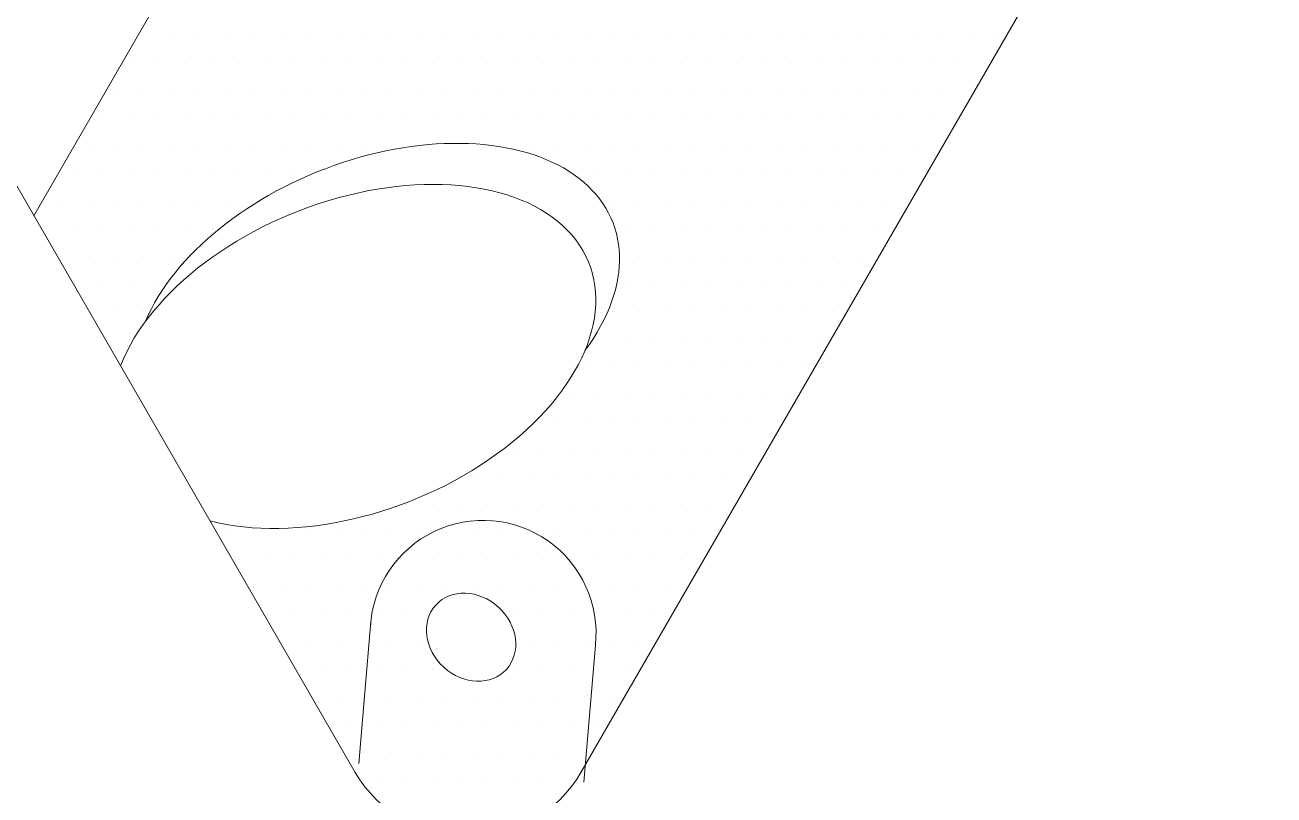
# Model space of a CAD drawing. Header units: inches. Extents: x 1693 to 10990, y 1878 to 5055.
# Drawn here: x 1710.606 to 1715.143, y 2272.539 to 2275.337 of the extents above; entities that cross this region are included whole.
import ezdxf

# ---------------------------------------------------------------- set-up
doc = ezdxf.new("R2010")
doc.units = ezdxf.units.IN
doc.linetypes.add('CONTINUA', pattern=[0])
doc.linetypes.add('RAYITAS', pattern=[0.375, 0.25, -0.125])
doc.layers.add('CABLEADO', color=4, linetype='Continuous', lineweight=5)
doc.layers.add('TOMACORRIENTE', color=22, linetype='RAYITAS', lineweight=9)

msp = doc.modelspace()

# ---------------------------------------------------------------- linework, layer by layer
at = {"layer": 'CABLEADO', "color": 7, "linetype": 'CONTINUA'}
for p, q in [((1710.638, 2274.6437), (1711.9881, 2276.9822)), ((1712.6255, 2272.6211), (1715.1434, 2276.9822)), ((1711.8057, 2272.6211), (1709.3789, 2276.8244)), ((1711.8621, 2273.1697), (1711.8191, 2272.6534)), ((1712.6781, 2273.0832), (1712.6366, 2272.5852))]:
    msp.add_line(p, q, dxfattribs=at)
for centre, radius, start, end in [((1712.2701, 2273.1265), 0.4103, 353.945, 176.5172), ((1712.2156, 2272.8578), 0.4733, 210, 330)]:
    msp.add_arc(centre, radius, start, end, dxfattribs=at)
for centre, start_param, end_param in [((1711.8851, 2274.2816), 2.362444, 5.744123), ((1711.799, 2274.1324), 0.699466, 5.764204)]:
    msp.add_ellipse(centre, major_axis=(-0.8557, -0.339), ratio=0.61372, start_param=start_param, end_param=end_param, dxfattribs=at)
at = {"layer": 'CABLEADO', "color": 7, "linetype": 'CONTINUA', "extrusion": (0, 0, -1)}
msp.add_ellipse((1712.2265, 2273.1122), major_axis=(0.1284, -0.1168), ratio=0.849713, dxfattribs=at)
at = {"layer": 'TOMACORRIENTE', "color": 7, "linetype": 'Continuous', "ltscale": 0.05}
for p, q in [((1711.0354, 2275.2974), (1711.0354, 2275.2974)), ((1711.1355, 2275.2974), (1711.1355, 2275.2974)), ((1711.2357, 2275.2974), (1711.2357, 2275.2974)), ((1711.3359, 2275.2974), (1711.3359, 2275.2974)), ((1711.4361, 2275.2974), (1711.4361, 2275.2974)), ((1711.5363, 2275.2974), (1711.5363, 2275.2974)), ((1711.6364, 2275.2974), (1711.6364, 2275.2974)), ((1711.7366, 2275.2974), (1711.7366, 2275.2974)), ((1711.8368, 2275.2974), (1711.8368, 2275.2974)), ((1711.937, 2275.2974), (1711.937, 2275.2974)), ((1712.0372, 2275.2974), (1712.0372, 2275.2974)), ((1712.1373, 2275.2974), (1712.1373, 2275.2974)), ((1712.2375, 2275.2974), (1712.2375, 2275.2974)), ((1712.3377, 2275.2974), (1712.3377, 2275.2974)), ((1712.4379, 2275.2974), (1712.4379, 2275.2974)), ((1712.5381, 2275.2974), (1712.5381, 2275.2974)), ((1712.6382, 2275.2974), (1712.6382, 2275.2974)), ((1712.7384, 2275.2974), (1712.7384, 2275.2974)), ((1712.8386, 2275.2974), (1712.8386, 2275.2974)), ((1712.9388, 2275.2974), (1712.9388, 2275.2974)), ((1713.039, 2275.2974), (1713.039, 2275.2974)), ((1713.1392, 2275.2974), (1713.1392, 2275.2974)), ((1713.2393, 2275.2974), (1713.2393, 2275.2974)), ((1713.3395, 2275.2974), (1713.3395, 2275.2974)), ((1713.4397, 2275.2974), (1713.4397, 2275.2974)), ((1713.5399, 2275.2974), (1713.5399, 2275.2974)), ((1713.6401, 2275.2974), (1713.6401, 2275.2974)), ((1713.7402, 2275.2974), (1713.7402, 2275.2974)), ((1713.8404, 2275.2974), (1713.8404, 2275.2974)), ((1713.9406, 2275.2974), (1713.9406, 2275.2974)), ((1714.0408, 2275.2974), (1714.0408, 2275.2974)), ((1714.141, 2275.2974), (1714.141, 2275.2974)), ((1710.9853, 2275.1972), (1710.9853, 2275.1972)), ((1711.0854, 2275.1972), (1711.0854, 2275.1972)), ((1711.1856, 2275.1972), (1711.1856, 2275.1972)), ((1711.2858, 2275.1972), (1711.2858, 2275.1972)), ((1711.386, 2275.1972), (1711.386, 2275.1972)), ((1711.4862, 2275.1972), (1711.4862, 2275.1972)), ((1711.5864, 2275.1972), (1711.5864, 2275.1972)), ((1711.6865, 2275.1972), (1711.6865, 2275.1972)), ((1711.7867, 2275.1972), (1711.7867, 2275.1972)), ((1711.8869, 2275.1972), (1711.8869, 2275.1972)), ((1711.9871, 2275.1972), (1711.9871, 2275.1972)), ((1712.0873, 2275.1972), (1712.0873, 2275.1972)), ((1712.1874, 2275.1972), (1712.1874, 2275.1972)), ((1712.2876, 2275.1972), (1712.2876, 2275.1972)), ((1712.3878, 2275.1972), (1712.3878, 2275.1972)), ((1712.488, 2275.1972), (1712.488, 2275.1972)), ((1712.5882, 2275.1972), (1712.5882, 2275.1972)), ((1712.6883, 2275.1972), (1712.6883, 2275.1972)), ((1712.7885, 2275.1972), (1712.7885, 2275.1972)), ((1712.8887, 2275.1972), (1712.8887, 2275.1972)), ((1712.9889, 2275.1972), (1712.9889, 2275.1972)), ((1713.0891, 2275.1972), (1713.0891, 2275.1972)), ((1713.1892, 2275.1972), (1713.1892, 2275.1972)), ((1713.2894, 2275.1972), (1713.2894, 2275.1972)), ((1713.3896, 2275.1972), (1713.3896, 2275.1972)), ((1713.4898, 2275.1972), (1713.4898, 2275.1972)), ((1713.59, 2275.1972), (1713.59, 2275.1972)), ((1713.6901, 2275.1972), (1713.6901, 2275.1972)), ((1713.7903, 2275.1972), (1713.7903, 2275.1972)), ((1713.8905, 2275.1972), (1713.8905, 2275.1972)), ((1713.9907, 2275.1972), (1713.9907, 2275.1972)), ((1714.0909, 2275.1972), (1714.0909, 2275.1972)), ((1710.9352, 2275.097), (1710.9352, 2275.097)), ((1711.0354, 2275.097), (1711.0354, 2275.097)), ((1711.1355, 2275.097), (1711.1355, 2275.097)), ((1711.2357, 2275.097), (1711.2357, 2275.097)), ((1711.3359, 2275.097), (1711.3359, 2275.097)), ((1711.4361, 2275.097), (1711.4361, 2275.097)), ((1711.5363, 2275.097), (1711.5363, 2275.097)), ((1711.6364, 2275.097), (1711.6364, 2275.097)), ((1711.7366, 2275.097), (1711.7366, 2275.097)), ((1711.8368, 2275.097), (1711.8368, 2275.097)), ((1711.937, 2275.097), (1711.937, 2275.097)), ((1712.0372, 2275.097), (1712.0372, 2275.097)), ((1712.1373, 2275.097), (1712.1373, 2275.097)), ((1712.2375, 2275.097), (1712.2375, 2275.097)), ((1712.3377, 2275.097), (1712.3377, 2275.097)), ((1712.4379, 2275.097), (1712.4379, 2275.097)), ((1712.5381, 2275.097), (1712.5381, 2275.097)), ((1712.6382, 2275.097), (1712.6382, 2275.097)), ((1712.7384, 2275.097), (1712.7384, 2275.097)), ((1712.8386, 2275.097), (1712.8386, 2275.097)), ((1712.9388, 2275.097), (1712.9388, 2275.097)), ((1713.039, 2275.097), (1713.039, 2275.097)), ((1713.1392, 2275.097), (1713.1392, 2275.097)), ((1713.2393, 2275.097), (1713.2393, 2275.097)), ((1713.3395, 2275.097), (1713.3395, 2275.097)), ((1713.4397, 2275.097), (1713.4397, 2275.097)), ((1713.5399, 2275.097), (1713.5399, 2275.097)), ((1713.6401, 2275.097), (1713.6401, 2275.097)), ((1713.7402, 2275.097), (1713.7402, 2275.097)), ((1713.8404, 2275.097), (1713.8404, 2275.097)), ((1713.9406, 2275.097), (1713.9406, 2275.097)), ((1714.0408, 2275.097), (1714.0408, 2275.097)), ((1710.8851, 2274.9968), (1710.8851, 2274.9968)), ((1710.9853, 2274.9968), (1710.9853, 2274.9968)), ((1711.0854, 2274.9968), (1711.0854, 2274.9968)), ((1711.1856, 2274.9968), (1711.1856, 2274.9968)), ((1711.2858, 2274.9968), (1711.2858, 2274.9968)), ((1711.386, 2274.9968), (1711.386, 2274.9968)), ((1711.4862, 2274.9968), (1711.4862, 2274.9968)), ((1711.5864, 2274.9968), (1711.5864, 2274.9968)), ((1711.6865, 2274.9968), (1711.6865, 2274.9968)), ((1711.7867, 2274.9968), (1711.7867, 2274.9968)), ((1711.8869, 2274.9968), (1711.8869, 2274.9968)), ((1711.9871, 2274.9968), (1711.9871, 2274.9968)), ((1712.0873, 2274.9968), (1712.0873, 2274.9968)), ((1712.1874, 2274.9968), (1712.1874, 2274.9968)), ((1712.2876, 2274.9968), (1712.2876, 2274.9968)), ((1712.3878, 2274.9968), (1712.3878, 2274.9968)), ((1712.488, 2274.9968), (1712.488, 2274.9968)), ((1712.5882, 2274.9968), (1712.5882, 2274.9968)), ((1712.6883, 2274.9968), (1712.6883, 2274.9968)), ((1712.7885, 2274.9968), (1712.7885, 2274.9968)), ((1712.8887, 2274.9968), (1712.8887, 2274.9968)), ((1712.9889, 2274.9968), (1712.9889, 2274.9968)), ((1713.0891, 2274.9968), (1713.0891, 2274.9968)), ((1713.1892, 2274.9968), (1713.1892, 2274.9968)), ((1713.2894, 2274.9968), (1713.2894, 2274.9968)), ((1713.3896, 2274.9968), (1713.3896, 2274.9968)), ((1713.4898, 2274.9968), (1713.4898, 2274.9968)), ((1713.59, 2274.9968), (1713.59, 2274.9968)), ((1713.6901, 2274.9968), (1713.6901, 2274.9968)), ((1713.7903, 2274.9968), (1713.7903, 2274.9968)), ((1713.8905, 2274.9968), (1713.8905, 2274.9968)), ((1713.9907, 2274.9968), (1713.9907, 2274.9968)), ((1710.835, 2274.8967), (1710.835, 2274.8967)), ((1710.9352, 2274.8967), (1710.9352, 2274.8967)), ((1711.0354, 2274.8967), (1711.0354, 2274.8967)), ((1711.1355, 2274.8967), (1711.1355, 2274.8967)), ((1711.2357, 2274.8967), (1711.2357, 2274.8967)), ((1711.3359, 2274.8967), (1711.3359, 2274.8967)), ((1711.4361, 2274.8967), (1711.4361, 2274.8967)), ((1711.5363, 2274.8967), (1711.5363, 2274.8967)), ((1711.6364, 2274.8967), (1711.6364, 2274.8967)), ((1711.7366, 2274.8967), (1711.7366, 2274.8967)), ((1711.8368, 2274.8967), (1711.8368, 2274.8967)), ((1711.937, 2274.8967), (1711.937, 2274.8967)), ((1712.3377, 2274.8967), (1712.3377, 2274.8967)), ((1712.4379, 2274.8967), (1712.4379, 2274.8967)), ((1712.5381, 2274.8967), (1712.5381, 2274.8967)), ((1712.6382, 2274.8967), (1712.6382, 2274.8967)), ((1712.7384, 2274.8967), (1712.7384, 2274.8967)), ((1712.8386, 2274.8967), (1712.8386, 2274.8967)), ((1712.9388, 2274.8967), (1712.9388, 2274.8967)), ((1713.039, 2274.8967), (1713.039, 2274.8967)), ((1713.1392, 2274.8967), (1713.1392, 2274.8967)), ((1713.2393, 2274.8967), (1713.2393, 2274.8967)), ((1713.3395, 2274.8967), (1713.3395, 2274.8967)), ((1713.4397, 2274.8967), (1713.4397, 2274.8967)), ((1713.5399, 2274.8967), (1713.5399, 2274.8967)), ((1713.6401, 2274.8967), (1713.6401, 2274.8967)), ((1713.7402, 2274.8967), (1713.7402, 2274.8967)), ((1713.8404, 2274.8967), (1713.8404, 2274.8967)), ((1710.7849, 2274.7965), (1710.7849, 2274.7965)), ((1710.8851, 2274.7965), (1710.8851, 2274.7965)), ((1710.9853, 2274.7965), (1710.9853, 2274.7965)), ((1711.0854, 2274.7965), (1711.0854, 2274.7965)), ((1711.1856, 2274.7965), (1711.1856, 2274.7965)), ((1711.2858, 2274.7965), (1711.2858, 2274.7965)), ((1711.386, 2274.7965), (1711.386, 2274.7965)), ((1711.4862, 2274.7965), (1711.4862, 2274.7965)), ((1711.5864, 2274.7965), (1711.5864, 2274.7965)), ((1712.6883, 2274.7965), (1712.6883, 2274.7965)), ((1712.7885, 2274.7965), (1712.7885, 2274.7965)), ((1712.8887, 2274.7965), (1712.8887, 2274.7965)), ((1712.9889, 2274.7965), (1712.9889, 2274.7965)), ((1713.0891, 2274.7965), (1713.0891, 2274.7965)), ((1713.1892, 2274.7965), (1713.1892, 2274.7965)), ((1713.2894, 2274.7965), (1713.2894, 2274.7965)), ((1713.3896, 2274.7965), (1713.3896, 2274.7965)), ((1713.4898, 2274.7965), (1713.4898, 2274.7965)), ((1713.59, 2274.7965), (1713.59, 2274.7965)), ((1713.6901, 2274.7965), (1713.6901, 2274.7965)), ((1713.7903, 2274.7965), (1713.7903, 2274.7965)), ((1710.7348, 2274.6963), (1710.7348, 2274.6963)), ((1710.835, 2274.6963), (1710.835, 2274.6963)), ((1710.9352, 2274.6963), (1710.9352, 2274.6963)), ((1711.0354, 2274.6963), (1711.0354, 2274.6963)), ((1711.1355, 2274.6963), (1711.1355, 2274.6963)), ((1711.2357, 2274.6963), (1711.2357, 2274.6963)), ((1711.3359, 2274.6963), (1711.3359, 2274.6963)), ((1711.4361, 2274.6963), (1711.4361, 2274.6963)), ((1712.7384, 2274.6963), (1712.7384, 2274.6963)), ((1712.8386, 2274.6963), (1712.8386, 2274.6963)), ((1712.9388, 2274.6963), (1712.9388, 2274.6963)), ((1713.039, 2274.6963), (1713.039, 2274.6963)), ((1713.1392, 2274.6963), (1713.1392, 2274.6963)), ((1713.2393, 2274.6963), (1713.2393, 2274.6963)), ((1713.3395, 2274.6963), (1713.3395, 2274.6963)), ((1713.4397, 2274.6963), (1713.4397, 2274.6963)), ((1713.5399, 2274.6963), (1713.5399, 2274.6963)), ((1713.6401, 2274.6963), (1713.6401, 2274.6963)), ((1713.7402, 2274.6963), (1713.7402, 2274.6963)), ((1710.6847, 2274.5961), (1710.6847, 2274.5961)), ((1710.7849, 2274.5961), (1710.7849, 2274.5961)), ((1710.8851, 2274.5961), (1710.8851, 2274.5961)), ((1710.9853, 2274.5961), (1710.9853, 2274.5961)), ((1711.0854, 2274.5961), (1711.0854, 2274.5961)), ((1711.1856, 2274.5961), (1711.1856, 2274.5961)), ((1711.2858, 2274.5961), (1711.2858, 2274.5961)), ((1712.7885, 2274.5961), (1712.7885, 2274.5961)), ((1712.8887, 2274.5961), (1712.8887, 2274.5961)), ((1712.9889, 2274.5961), (1712.9889, 2274.5961)), ((1713.0891, 2274.5961), (1713.0891, 2274.5961)), ((1713.1892, 2274.5961), (1713.1892, 2274.5961)), ((1713.2894, 2274.5961), (1713.2894, 2274.5961)), ((1713.3896, 2274.5961), (1713.3896, 2274.5961)), ((1713.4898, 2274.5961), (1713.4898, 2274.5961)), ((1713.59, 2274.5961), (1713.59, 2274.5961)), ((1713.6901, 2274.5961), (1713.6901, 2274.5961)), ((1710.7348, 2274.4959), (1710.7348, 2274.4959)), ((1710.835, 2274.4959), (1710.835, 2274.4959)), ((1710.9352, 2274.4959), (1710.9352, 2274.4959)), ((1711.0354, 2274.4959), (1711.0354, 2274.4959)), ((1711.1355, 2274.4959), (1711.1355, 2274.4959)), ((1712.8386, 2274.4959), (1712.8386, 2274.4959)), ((1712.9388, 2274.4959), (1712.9388, 2274.4959)), ((1713.039, 2274.4959), (1713.039, 2274.4959)), ((1713.1392, 2274.4959), (1713.1392, 2274.4959)), ((1713.2393, 2274.4959), (1713.2393, 2274.4959)), ((1713.3395, 2274.4959), (1713.3395, 2274.4959)), ((1713.4397, 2274.4959), (1713.4397, 2274.4959)), ((1713.5399, 2274.4959), (1713.5399, 2274.4959)), ((1713.6401, 2274.4959), (1713.6401, 2274.4959)), ((1710.7849, 2274.3958), (1710.7849, 2274.3958)), ((1710.8851, 2274.3958), (1710.8851, 2274.3958)), ((1710.9853, 2274.3958), (1710.9853, 2274.3958)), ((1711.0854, 2274.3958), (1711.0854, 2274.3958)), ((1712.7885, 2274.3958), (1712.7885, 2274.3958)), ((1712.8887, 2274.3958), (1712.8887, 2274.3958)), ((1712.9889, 2274.3958), (1712.9889, 2274.3958)), ((1713.0891, 2274.3958), (1713.0891, 2274.3958)), ((1713.1892, 2274.3958), (1713.1892, 2274.3958)), ((1713.2894, 2274.3958), (1713.2894, 2274.3958)), ((1713.3896, 2274.3958), (1713.3896, 2274.3958)), ((1713.4898, 2274.3958), (1713.4898, 2274.3958)), ((1713.59, 2274.3958), (1713.59, 2274.3958)), ((1710.9352, 2274.2956), (1710.9352, 2274.2956)), ((1711.0354, 2274.2956), (1711.0354, 2274.2956)), ((1712.7384, 2274.2956), (1712.7384, 2274.2956)), ((1712.8386, 2274.2956), (1712.8386, 2274.2956)), ((1712.9388, 2274.2956), (1712.9388, 2274.2956)), ((1713.039, 2274.2956), (1713.039, 2274.2956)), ((1713.1392, 2274.2956), (1713.1392, 2274.2956)), ((1713.2393, 2274.2956), (1713.2393, 2274.2956)), ((1713.3395, 2274.2956), (1713.3395, 2274.2956)), ((1713.4397, 2274.2956), (1713.4397, 2274.2956)), ((1713.5399, 2274.2956), (1713.5399, 2274.2956)), ((1710.9853, 2274.1954), (1710.9853, 2274.1954)), ((1712.6883, 2274.1954), (1712.6883, 2274.1954)), ((1712.7885, 2274.1954), (1712.7885, 2274.1954)), ((1712.8887, 2274.1954), (1712.8887, 2274.1954)), ((1712.9889, 2274.1954), (1712.9889, 2274.1954)), ((1713.0891, 2274.1954), (1713.0891, 2274.1954)), ((1713.1892, 2274.1954), (1713.1892, 2274.1954)), ((1713.2894, 2274.1954), (1713.2894, 2274.1954)), ((1713.3896, 2274.1954), (1713.3896, 2274.1954)), ((1713.4898, 2274.1954), (1713.4898, 2274.1954)), ((1712.6382, 2274.0952), (1712.6382, 2274.0952)), ((1712.7384, 2274.0952), (1712.7384, 2274.0952)), ((1712.8386, 2274.0952), (1712.8386, 2274.0952)), ((1712.9388, 2274.0952), (1712.9388, 2274.0952)), ((1713.039, 2274.0952), (1713.039, 2274.0952)), ((1713.1392, 2274.0952), (1713.1392, 2274.0952)), ((1713.2393, 2274.0952), (1713.2393, 2274.0952)), ((1713.3395, 2274.0952), (1713.3395, 2274.0952)), ((1713.4397, 2274.0952), (1713.4397, 2274.0952)), ((1712.5882, 2273.995), (1712.5882, 2273.995)), ((1712.6883, 2273.995), (1712.6883, 2273.995)), ((1712.7885, 2273.995), (1712.7885, 2273.995)), ((1712.8887, 2273.995), (1712.8887, 2273.995)), ((1712.9889, 2273.995), (1712.9889, 2273.995)), ((1713.0891, 2273.995), (1713.0891, 2273.995)), ((1713.1892, 2273.995), (1713.1892, 2273.995)), ((1713.2894, 2273.995), (1713.2894, 2273.995)), ((1713.3896, 2273.995), (1713.3896, 2273.995)), ((1712.5381, 2273.8949), (1712.5381, 2273.8949)), ((1712.6382, 2273.8949), (1712.6382, 2273.8949)), ((1712.7384, 2273.8949), (1712.7384, 2273.8949)), ((1712.8386, 2273.8949), (1712.8386, 2273.8949)), ((1712.9388, 2273.8949), (1712.9388, 2273.8949)), ((1713.039, 2273.8949), (1713.039, 2273.8949)), ((1713.1392, 2273.8949), (1713.1392, 2273.8949)), ((1713.2393, 2273.8949), (1713.2393, 2273.8949)), ((1713.3395, 2273.8949), (1713.3395, 2273.8949)), ((1712.3878, 2273.7947), (1712.3878, 2273.7947)), ((1712.488, 2273.7947), (1712.488, 2273.7947)), ((1712.5882, 2273.7947), (1712.5882, 2273.7947)), ((1712.6883, 2273.7947), (1712.6883, 2273.7947)), ((1712.7885, 2273.7947), (1712.7885, 2273.7947)), ((1712.8887, 2273.7947), (1712.8887, 2273.7947)), ((1712.9889, 2273.7947), (1712.9889, 2273.7947)), ((1713.0891, 2273.7947), (1713.0891, 2273.7947)), ((1713.1892, 2273.7947), (1713.1892, 2273.7947)), ((1713.2894, 2273.7947), (1713.2894, 2273.7947)), ((1712.2375, 2273.6945), (1712.2375, 2273.6945)), ((1712.3377, 2273.6945), (1712.3377, 2273.6945)), ((1712.4379, 2273.6945), (1712.4379, 2273.6945)), ((1712.5381, 2273.6945), (1712.5381, 2273.6945)), ((1712.6382, 2273.6945), (1712.6382, 2273.6945)), ((1712.7384, 2273.6945), (1712.7384, 2273.6945)), ((1712.8386, 2273.6945), (1712.8386, 2273.6945)), ((1712.9388, 2273.6945), (1712.9388, 2273.6945)), ((1713.039, 2273.6945), (1713.039, 2273.6945)), ((1713.1392, 2273.6945), (1713.1392, 2273.6945)), ((1713.2393, 2273.6945), (1713.2393, 2273.6945)), ((1711.9871, 2273.5943), (1711.9871, 2273.5943)), ((1712.0873, 2273.5943), (1712.0873, 2273.5943)), ((1712.1874, 2273.5943), (1712.1874, 2273.5943)), ((1712.2876, 2273.5943), (1712.2876, 2273.5943)), ((1712.3878, 2273.5943), (1712.3878, 2273.5943)), ((1712.488, 2273.5943), (1712.488, 2273.5943)), ((1712.5882, 2273.5943), (1712.5882, 2273.5943)), ((1712.6883, 2273.5943), (1712.6883, 2273.5943)), ((1712.7885, 2273.5943), (1712.7885, 2273.5943)), ((1712.8887, 2273.5943), (1712.8887, 2273.5943)), ((1712.9889, 2273.5943), (1712.9889, 2273.5943)), ((1713.0891, 2273.5943), (1713.0891, 2273.5943)), ((1711.3359, 2273.4941), (1711.3359, 2273.4941)), ((1711.4361, 2273.4941), (1711.4361, 2273.4941)), ((1711.5363, 2273.4941), (1711.5363, 2273.4941)), ((1711.6364, 2273.4941), (1711.6364, 2273.4941)), ((1711.7366, 2273.4941), (1711.7366, 2273.4941)), ((1711.8368, 2273.4941), (1711.8368, 2273.4941)), ((1711.937, 2273.4941), (1711.937, 2273.4941)), ((1712.0372, 2273.4941), (1712.0372, 2273.4941)), ((1712.1373, 2273.4941), (1712.1373, 2273.4941)), ((1712.2375, 2273.4941), (1712.2375, 2273.4941)), ((1712.3377, 2273.4941), (1712.3377, 2273.4941)), ((1712.4379, 2273.4941), (1712.4379, 2273.4941)), ((1712.5381, 2273.4941), (1712.5381, 2273.4941)), ((1712.6382, 2273.4941), (1712.6382, 2273.4941)), ((1712.7384, 2273.4941), (1712.7384, 2273.4941)), ((1712.8386, 2273.4941), (1712.8386, 2273.4941)), ((1712.9388, 2273.4941), (1712.9388, 2273.4941)), ((1713.039, 2273.4941), (1713.039, 2273.4941)), ((1711.386, 2273.394), (1711.386, 2273.394)), ((1711.4862, 2273.394), (1711.4862, 2273.394)), ((1711.5864, 2273.394), (1711.5864, 2273.394)), ((1711.6865, 2273.394), (1711.6865, 2273.394)), ((1711.7867, 2273.394), (1711.7867, 2273.394)), ((1711.8869, 2273.394), (1711.8869, 2273.394)), ((1711.9871, 2273.394), (1711.9871, 2273.394)), ((1712.0873, 2273.394), (1712.0873, 2273.394)), ((1712.1874, 2273.394), (1712.1874, 2273.394)), ((1712.2876, 2273.394), (1712.2876, 2273.394)), ((1712.3878, 2273.394), (1712.3878, 2273.394)), ((1712.488, 2273.394), (1712.488, 2273.394)), ((1712.5882, 2273.394), (1712.5882, 2273.394)), ((1712.6883, 2273.394), (1712.6883, 2273.394)), ((1712.7885, 2273.394), (1712.7885, 2273.394)), ((1712.8887, 2273.394), (1712.8887, 2273.394)), ((1712.9889, 2273.394), (1712.9889, 2273.394)), ((1711.4361, 2273.2938), (1711.4361, 2273.2938)), ((1711.5363, 2273.2938), (1711.5363, 2273.2938)), ((1711.6364, 2273.2938), (1711.6364, 2273.2938)), ((1711.7366, 2273.2938), (1711.7366, 2273.2938)), ((1711.8368, 2273.2938), (1711.8368, 2273.2938)), ((1711.937, 2273.2938), (1711.937, 2273.2938)), ((1712.0372, 2273.2938), (1712.0372, 2273.2938)), ((1712.1373, 2273.2938), (1712.1373, 2273.2938)), ((1712.2375, 2273.2938), (1712.2375, 2273.2938)), ((1712.3377, 2273.2938), (1712.3377, 2273.2938)), ((1712.4379, 2273.2938), (1712.4379, 2273.2938)), ((1712.5381, 2273.2938), (1712.5381, 2273.2938)), ((1712.6382, 2273.2938), (1712.6382, 2273.2938)), ((1712.7384, 2273.2938), (1712.7384, 2273.2938)), ((1712.8386, 2273.2938), (1712.8386, 2273.2938)), ((1712.9388, 2273.2938), (1712.9388, 2273.2938)), ((1711.4862, 2273.1936), (1711.4862, 2273.1936)), ((1711.5864, 2273.1936), (1711.5864, 2273.1936)), ((1711.6865, 2273.1936), (1711.6865, 2273.1936)), ((1711.7867, 2273.1936), (1711.7867, 2273.1936)), ((1711.8869, 2273.1936), (1711.8869, 2273.1936)), ((1711.9871, 2273.1936), (1711.9871, 2273.1936)), ((1712.3878, 2273.1936), (1712.3878, 2273.1936)), ((1712.488, 2273.1936), (1712.488, 2273.1936)), ((1712.5882, 2273.1936), (1712.5882, 2273.1936)), ((1712.6883, 2273.1936), (1712.6883, 2273.1936)), ((1712.7885, 2273.1936), (1712.7885, 2273.1936)), ((1712.8887, 2273.1936), (1712.8887, 2273.1936)), ((1711.5363, 2273.0934), (1711.5363, 2273.0934)), ((1711.6364, 2273.0934), (1711.6364, 2273.0934)), ((1711.7366, 2273.0934), (1711.7366, 2273.0934)), ((1711.8368, 2273.0934), (1711.8368, 2273.0934)), ((1711.937, 2273.0934), (1711.937, 2273.0934)), ((1712.0372, 2273.0934), (1712.0372, 2273.0934)), ((1712.4379, 2273.0934), (1712.4379, 2273.0934)), ((1712.5381, 2273.0934), (1712.5381, 2273.0934)), ((1712.6382, 2273.0934), (1712.6382, 2273.0934)), ((1712.7384, 2273.0934), (1712.7384, 2273.0934)), ((1712.8386, 2273.0934), (1712.8386, 2273.0934)), ((1711.6865, 2272.9932), (1711.6865, 2272.9932)), ((1711.7867, 2272.9932), (1711.7867, 2272.9932)), ((1711.8869, 2272.9932), (1711.8869, 2272.9932)), ((1711.9871, 2272.9932), (1711.9871, 2272.9932)), ((1712.0873, 2272.9932), (1712.0873, 2272.9932)), ((1712.3878, 2272.9932), (1712.3878, 2272.9932)), ((1712.488, 2272.9932), (1712.488, 2272.9932)), ((1712.5882, 2272.9932), (1712.5882, 2272.9932)), ((1712.6883, 2272.9932), (1712.6883, 2272.9932)), ((1712.7885, 2272.9932), (1712.7885, 2272.9932)), ((1711.7366, 2272.8931), (1711.7366, 2272.8931)), ((1711.8368, 2272.8931), (1711.8368, 2272.8931)), ((1711.937, 2272.8931), (1711.937, 2272.8931)), ((1712.0372, 2272.8931), (1712.0372, 2272.8931)), ((1712.1373, 2272.8931), (1712.1373, 2272.8931)), ((1712.2375, 2272.8931), (1712.2375, 2272.8931)), ((1712.3377, 2272.8931), (1712.3377, 2272.8931)), ((1712.4379, 2272.8931), (1712.4379, 2272.8931)), ((1712.5381, 2272.8931), (1712.5381, 2272.8931)), ((1712.6382, 2272.8931), (1712.6382, 2272.8931)), ((1712.7384, 2272.8931), (1712.7384, 2272.8931)), ((1711.7867, 2272.7929), (1711.7867, 2272.7929)), ((1711.8869, 2272.7929), (1711.8869, 2272.7929)), ((1711.9871, 2272.7929), (1711.9871, 2272.7929)), ((1712.0873, 2272.7929), (1712.0873, 2272.7929)), ((1712.1874, 2272.7929), (1712.1874, 2272.7929)), ((1712.2876, 2272.7929), (1712.2876, 2272.7929)), ((1712.3878, 2272.7929), (1712.3878, 2272.7929)), ((1712.488, 2272.7929), (1712.488, 2272.7929)), ((1712.5882, 2272.7929), (1712.5882, 2272.7929)), ((1712.6883, 2272.7929), (1712.6883, 2272.7929)), ((1711.8368, 2272.6927), (1711.8368, 2272.6927)), ((1711.937, 2272.6927), (1711.937, 2272.6927)), ((1712.0372, 2272.6927), (1712.0372, 2272.6927)), ((1712.1373, 2272.6927), (1712.1373, 2272.6927)), ((1712.2375, 2272.6927), (1712.2375, 2272.6927)), ((1712.3377, 2272.6927), (1712.3377, 2272.6927)), ((1712.4379, 2272.6927), (1712.4379, 2272.6927)), ((1712.5381, 2272.6927), (1712.5381, 2272.6927)), ((1712.6382, 2272.6927), (1712.6382, 2272.6927)), ((1711.8869, 2272.5925), (1711.8869, 2272.5925)), ((1711.9871, 2272.5925), (1711.9871, 2272.5925)), ((1712.0873, 2272.5925), (1712.0873, 2272.5925)), ((1712.1874, 2272.5925), (1712.1874, 2272.5925)), ((1712.2876, 2272.5925), (1712.2876, 2272.5925)), ((1712.3878, 2272.5925), (1712.3878, 2272.5925)), ((1712.488, 2272.5925), (1712.488, 2272.5925)), ((1712.5882, 2272.5925), (1712.5882, 2272.5925))]:
    msp.add_line(p, q, dxfattribs=at)

doc.saveas('drawing.dxf')
